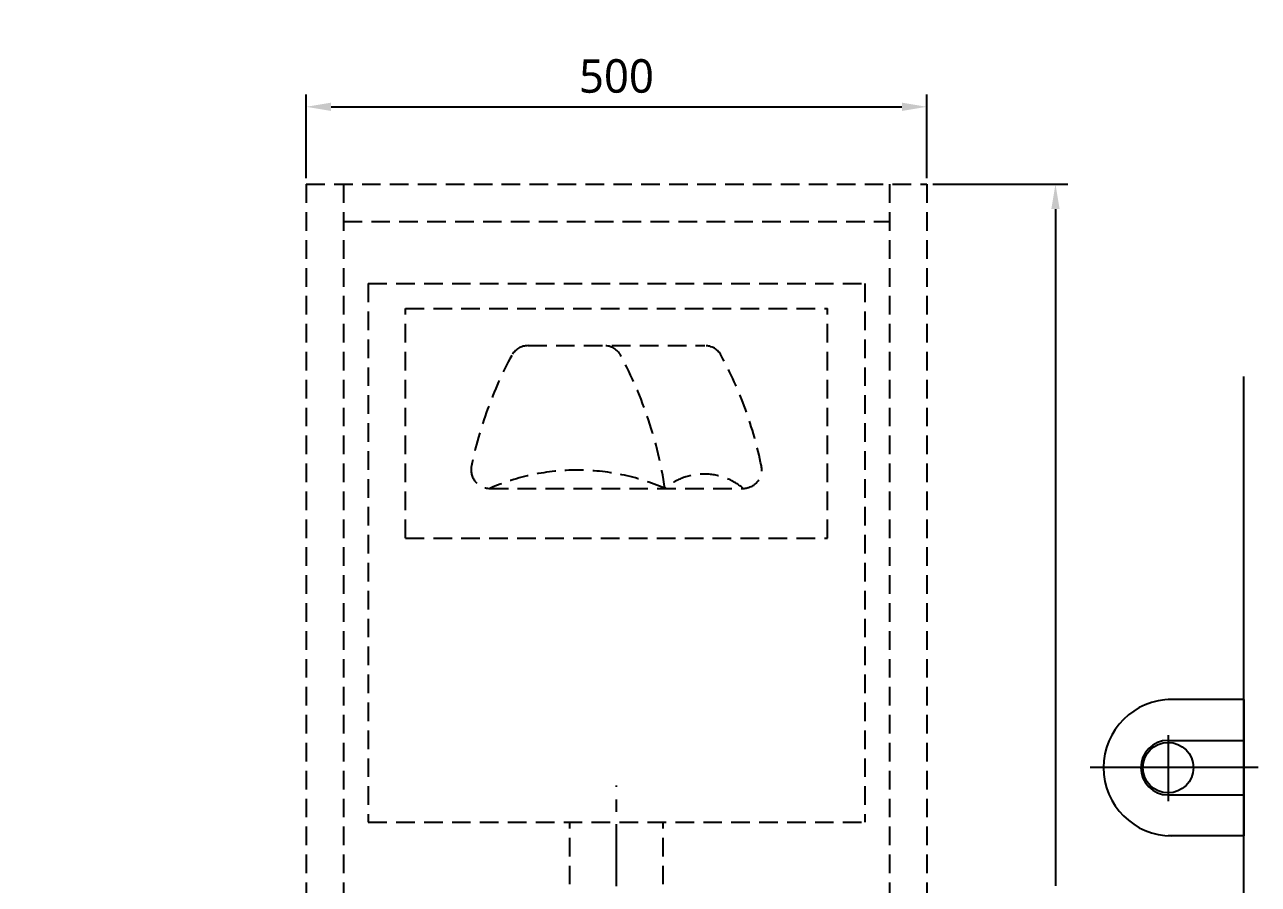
# Model space of a CAD drawing. Extents: x -37 to 6627, y -242 to 2286.
# Drawn here: x 1060 to 2054, y 523 to 1215 of the extents above; entities that cross this region are included whole.
import ezdxf

# ---------------------------------------------------------------- set-up
doc = ezdxf.new("R2010")
doc.units = 0
doc.header["$LTSCALE"] = 20
doc.header["$MEASUREMENT"] = 0
doc.linetypes.add('CENTER', pattern=[2, 1.25, -0.25, 0.25, -0.25])
doc.linetypes.add('HIDDEN', pattern=[0.375, 0.25, -0.125])
doc.layers.get('DEFPOINTS').update_dxf_attribs({"linetype": 'CONTINUOUS'})
for name, color, linetype in [('1', 1, 'CONTINUOUS'), ('3', 3, 'CONTINUOUS'), ('4', 4, 'CONTINUOUS'), ('6', 6, 'CONTINUOUS'), ('CENTER', 2, 'CENTER')]:
    doc.layers.add(name, color=color, linetype=linetype)
doc.styles.get("Standard").update_dxf_attribs({"font": 'NanumGothic.ttf'})
doc.dimstyles.get("Standard").update_dxf_attribs({"dimtxt": 2.5, "dimasz": 2, "dimexe": 2, "dimexo": 1, "dimgap": 1.5, "dimtad": 1, "dimdec": 0, "dimlfac": 10, "dimrnd": 0.5, "dimzin": 0, "dimdsep": 46, "dimtxsty": 'Standard', "dimcen": 0, "dimclrt": 2, "dimadec": 0, "dimazin": 0, "dimtfac": 1, "dimtdec": 0, "dimtmove": 0, "dimatfit": 3, "dimfxl": 0, "dimtolj": 1, "dimtzin": 0, "dimarcsym": 0})

# ---------------------------------------------------------------- blocks, each defined once
blk = doc.blocks.new('*D18')
at = {"layer": '3', "color": 3, "lineweight": -2}
for p, q in [((1286.47, 1091.8), (1286.47, 1159.21)), ((1786.47, 1091.8), (1786.47, 1159.21)), ((1306.47, 1149.21), (1766.47, 1149.21))]:
    blk.add_line(p, q, dxfattribs=at)
at = {"layer": '3', "color": 3}
for points in [[(1306.47, 1152.55), (1306.47, 1145.88), (1286.47, 1149.21)], [(1766.47, 1152.55), (1766.47, 1145.88), (1786.47, 1149.21)]]:
    blk.add_solid(points, dxfattribs=at)
at = {"layer": 'DEFPOINTS', "color": 0}
for p in [(1786.47, 1149.21), (1286.47, 1086.8), (1786.47, 1086.8)]:
    blk.add_point(p, dxfattribs=at)
at = {"layer": '3', "color": 2, "insert": (1536.47, 1173.87), "char_height": 27, "attachment_point": 5}
blk.add_mtext('\\A1;500', dxfattribs=at)
blk = doc.blocks.new('*D19')
at = {"layer": '3', "color": 3, "lineweight": -2}
for p, q in [((1791.47, 1086.8), (1900.2, 1086.8)), ((1890.2, 1066.8), (1890.2, 521.5)), ((1890.2, -73.2), (1890.2, 472.1)), ((1791.47, -93.2), (1900.2, -93.2))]:
    blk.add_line(p, q, dxfattribs=at)
at = {"layer": '3', "color": 3}
for points in [[(1886.86, 1066.8), (1893.53, 1066.8), (1890.2, 1086.8)], [(1886.86, -73.2), (1893.53, -73.2), (1890.2, -93.2)]]:
    blk.add_solid(points, dxfattribs=at)
at = {"layer": 'DEFPOINTS', "color": 0}
for p in [(1786.47, 1086.8), (1786.47, -93.2), (1890.2, -93.2)]:
    blk.add_point(p, dxfattribs=at)
at = {"layer": '3', "color": 2, "insert": (1890.2, 496.8), "char_height": 27, "attachment_point": 5}
blk.add_mtext('\\A1;1180', dxfattribs=at)

msp = doc.modelspace()

# ---------------------------------------------------------------- linework, layer by layer
at = {"layer": '1'}
for p, q in [((1980.97527, 642.86299), (1980.97527, 589.86042)), ((2053.65444, 616.80157), (1918.12986, 616.80157))]:
    msp.add_line(p, q, dxfattribs=at)
at = {"layer": '3', "linetype": 'HIDDEN', "ltscale": 3}
for p, q in [((1286.46804, 1086.80157), (1286.46804, -93.19843)), ((1286.46804, 1086.80157), (1786.46804, 1086.80157)), ((1316.46804, 1086.80157), (1316.46804, -93.19843)), ((1756.46804, 1086.80157), (1756.46804, -93.19843)), ((1786.46804, 1086.80157), (1786.46804, -93.19843)), ((1316.46804, 1056.80157), (1756.46804, 1056.80157)), ((1336.46804, 1006.80157), (1736.46804, 1006.80157)), ((1336.46804, 1006.80157), (1336.46804, 572.80157)), ((1736.46804, 1006.80157), (1736.46804, 572.80157)), ((1366.46804, 801.80157), (1366.46804, 986.80157)), ((1366.46804, 986.80157), (1706.46804, 986.80157)), ((1706.46804, 801.80157), (1706.46804, 986.80157)), ((1465.27941, 956.80157), (1607.65668, 956.80157)), ((1434.35236, 841.80157), (1638.58373, 841.80157)), ((1366.46804, 801.80157), (1706.46804, 801.80157)), ((1336.46804, 572.80157), (1736.46804, 572.80157)), ((1498.96804, 522.80157), (1498.96804, 572.80157)), ((1573.96804, 522.80157), (1573.96804, 572.80157))]:
    msp.add_line(p, q, dxfattribs=at)
for centre, radius, start, end in [((1465.27941, 941.80157), 15, 90, 151.66249181), ((1526.65668, 941.80157), 15, 28.33750819, 90), ((1607.65668, 941.80157), 15, 28.33750819, 90), ((1739.59507, 793.86608), 326.66326, 151.66249181, 168.34990833), ((1252.34102, 793.86608), 326.66326, 8.43821499, 28.33750819), ((1333.34102, 793.86608), 326.66326, 11.65009167, 28.33750819), ((1434.35236, 856.80157), 15, 168.34990833, 270), ((1504.9102, 679.63461), 176.85172, 66.48643904, 113.51356096), ((1638.58373, 856.80157), 15, 270, 11.65009167), ((1607.02589, 804.34967), 48.97491, 49.88172976, 130.11827024)]:
    msp.add_arc(centre, radius, start, end, dxfattribs=at)
at = {"layer": '4'}
for p, q in [((2041.97527, 671.80157), (1980.97527, 671.80157)), ((2041.97527, 671.80157), (2041.97527, 561.80157)), ((1980.97527, 638.80157), (2041.97527, 638.80157)), ((1980.97527, 594.80157), (2041.97527, 594.80157)), ((2041.97527, 561.80157), (1980.97527, 561.80157))]:
    msp.add_line(p, q, dxfattribs=at)
msp.add_circle((1980.97527, 616.80157), 20.37908, dxfattribs=at)
for centre, radius in [((1983.97527, 616.80157), 55), ((1980.97527, 616.80157), 22)]:
    msp.add_arc(centre, radius, 90, 270, dxfattribs=at)
at = {"layer": '6'}
msp.add_lwpolyline([(1159.62138, 2030.80157), (159.62138, 2030.80157), (159.62138, -93.19843), (2041.97527, -93.19843), (2041.97527, 931.80157)], dxfattribs=at)
at = {"layer": 'CENTER', "color": 1, "linetype": 'CENTER', "ltscale": 2}
msp.add_line((1536.46804, 441.26728), (1536.46804, 602.55179), dxfattribs=at)

# ---------------------------------------------------------------- dimensions: what is measured, and where the dimension line sits
at = {"layer": '3', "color": 7}
dim = msp.add_linear_dim(base=(1786.46804, 1149.21344), p1=(1286.46804, 1086.80157), p2=(1786.46804, 1086.80157), dimstyle='Standard', override={"dimtxt": 27, "dimasz": 20, "dimexe": 10, "dimexo": 5, "dimgap": 10, "dimdec": 4, "dimlfac": 1, "dimzin": 8, "dimclrd": 3, "dimclre": 3, "dimtdec": 4, "dimarcsym": 1}, dxfattribs=at)
dim.commit()
dim.dimension.update_dxf_attribs({"geometry": '*D18', "text_midpoint": (1536.46804, 1173.87224)})
dim = msp.add_linear_dim(base=(1890.19747, -93.19843), p1=(1786.46804, 1086.80157), p2=(1786.46804, -93.19843), angle=90, dimstyle='Standard', override={"dimtxt": 27, "dimasz": 20, "dimexe": 10, "dimexo": 5, "dimgap": 10, "dimtih": 1, "dimtoh": 1, "dimdec": 4, "dimlfac": 1, "dimzin": 8, "dimclrd": 3, "dimclre": 3, "dimtdec": 4, "dimarcsym": 1}, dxfattribs=at)
dim.commit()
dim.dimension.update_dxf_attribs({"geometry": '*D19', "text_midpoint": (1890.19747, 496.80157)})

doc.saveas('drawing.dxf')
